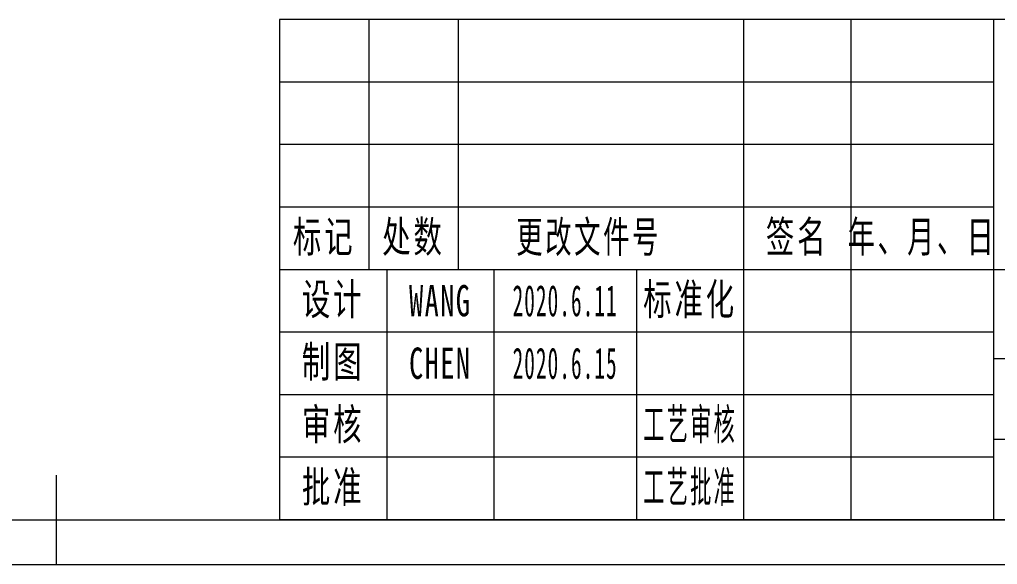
# Model space of a CAD drawing. Header units: millimetres. Extents: x -15766 to 80009, y -9701 to 15159.
# Drawn here: x -13162.8 to -13053.3, y 6746.4 to 6807.4 of the extents above; entities that cross this region are included whole.
import ezdxf

# ---------------------------------------------------------------- set-up
doc = ezdxf.new("R2010")
doc.units = ezdxf.units.MM
for name, color, linetype, lineweight in [('CDRAFT0', 7, 'Continuous', 18), ('title_frame', 7, 'Continuous', 18), ('尺寸线层', 3, 'Continuous', 18), ('粗实线层_1', 7, 'Continuous', 15), ('细实线层', 7, 'Continuous', 18)]:
    doc.layers.add(name, color=color, linetype=linetype, lineweight=lineweight)
doc.styles.add('UserTxtStyle1', font='', dxfattribs={"width": 0.618357})
doc.styles.add('UserTxtStyle2', font='', dxfattribs={"width": 0.634692})
doc.styles.add('标准', font='', dxfattribs={"width": 0.667})
doc.styles.get('UserTxtStyle1').set_extended_font_data('宋体')
doc.styles.get('UserTxtStyle2').set_extended_font_data('宋体')
doc.styles.get('标准').set_extended_font_data('宋体')

# ---------------------------------------------------------------- blocks, each defined once
blk = doc.blocks.new('*X1243')
at = {"layer": 'CDRAFT0'}
blk.add_line((0, 0), (420, 0), dxfattribs=at)
at = {"layer": '粗实线层_1'}
for p, q in [((210, 0), (210, 10)), ((25, 5), (415, 5))]:
    blk.add_line(p, q, dxfattribs=at)

msp = doc.modelspace()

# ---------------------------------------------------------------- linework, layer by layer
at = {"layer": '粗实线层_1'}
for p, q in [((-12953.70708, 6807.35302), (-13133.70708, 6807.35302)), ((-13133.70708, 6807.35302), (-13133.70708, 6751.35302)), ((-13053.70708, 6807.35302), (-13053.70708, 6751.35302)), ((-13003.70708, 6779.35302), (-13133.70708, 6779.35302)), ((-13093.70708, 6779.35302), (-13093.70708, 6751.35302)), ((-13053.70708, 6772.35302), (-13133.70708, 6772.35302)), ((-13053.70708, 6765.35302), (-13133.70708, 6765.35302)), ((-13003.70708, 6760.35302), (-13053.70708, 6760.35302)), ((-13053.70708, 6758.35302), (-13133.70708, 6758.35302)), ((-12953.70708, 6751.35302), (-13133.70708, 6751.35302))]:
    msp.add_line(p, q, dxfattribs=at)
at = {"layer": '细实线层'}
for p, q in [((-13123.70708, 6807.35302), (-13123.70708, 6779.35302)), ((-13113.70708, 6807.35302), (-13113.70708, 6779.35302)), ((-13081.70708, 6807.35302), (-13081.70708, 6751.35302)), ((-13069.70708, 6807.35302), (-13069.70708, 6751.35302)), ((-13053.70708, 6800.35302), (-13133.70708, 6800.35302)), ((-13053.70708, 6793.35302), (-13133.70708, 6793.35302)), ((-13053.70708, 6786.35302), (-13133.70708, 6786.35302)), ((-13121.70708, 6779.35302), (-13121.70708, 6751.35302)), ((-13109.70708, 6779.35302), (-13109.70708, 6751.35302)), ((-13003.70708, 6769.35302), (-13053.70708, 6769.35302))]:
    msp.add_line(p, q, dxfattribs=at)

# ---------------------------------------------------------------- block references
at = {"layer": 'title_frame'}
msp.add_blockref('*X1243', (-13368.70708, 6746.35302), dxfattribs=at)

# ---------------------------------------------------------------- texts
at = {"layer": '尺寸线层', "char_height": 3.5, "attachment_point": 5, "line_spacing_factor": 1.15057}
for s, insert, width, style in [('\\T1.1;标记', (-13128.70708, 6782.85302), 18, '标准'), ('\\T1.1;处数', (-13118.70708, 6782.85302), 18, '标准'), ('\\T1.1;更改文件号', (-13099.07366, 6782.82902), 30, 'UserTxtStyle1'), ('\\T1.1;签名', (-13075.70708, 6782.85302), 22, '标准'), ('\\T1.1;年、月、日', (-13061.70708, 6782.85302), 30, 'UserTxtStyle2'), ('\\T1.1;设计', (-13127.70708, 6775.85302), 22, '标准'), ('\\T1.1;标准化', (-13087.70708, 6775.85302), 22, '标准'), ('{\\T1.1;WANG}', (-13115.70708, 6775.85302), 22, '标准'), ('{\\W0.5;\\T1.1;2020.6.11}', (-13101.70708, 6775.85302), 16, '标准'), ('\\T1.1;制图', (-13127.70708, 6768.85302), 22, '标准'), ('{\\T1.1;CHEN}', (-13115.70708, 6768.85302), 22, '标准'), ('{\\W0.5;\\T1.1;2020.6.15}', (-13101.70708, 6768.85302), 16, '标准'), ('\\T1.1;审核', (-13127.70708, 6761.85302), 22, '标准'), ('{\\W0.5;\\T1.1;工艺审核}', (-13087.70708, 6761.85302), 22, '标准'), ('{\\T1.1;批准}', (-13127.70708, 6754.85302), 22, '标准'), ('{\\W0.5;\\T1.1;工艺批准}', (-13087.70708, 6754.85302), 22, '标准')]:
    msp.add_mtext(s, dxfattribs=dict(at, insert=insert, width=width, style=style))

doc.saveas('drawing.dxf')
